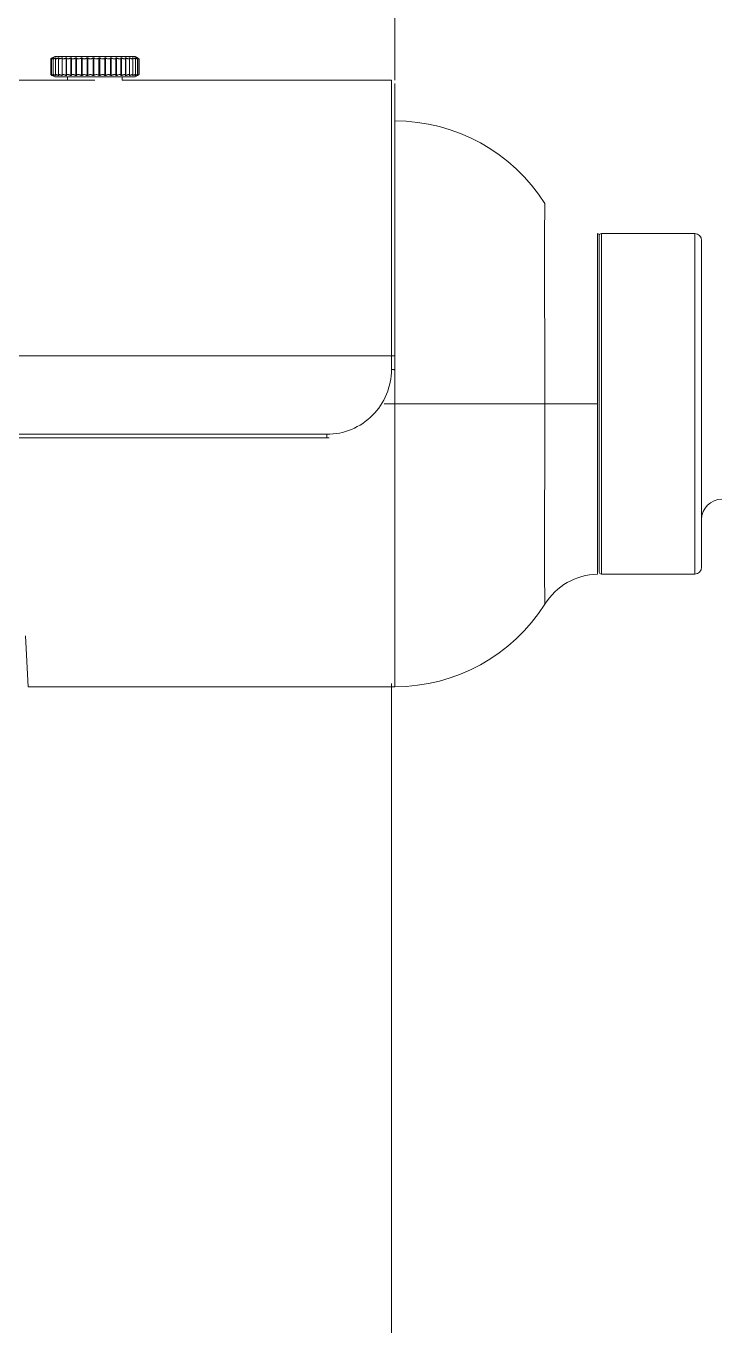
# Model space of a CAD drawing. Header units: metres. Extents: x 29 to 562, y -33 to 369.
# Drawn here: x 303.465 to 303.891, y 211.333 to 212.13 of the extents above; entities that cross this region are included whole.
import ezdxf

# ---------------------------------------------------------------- set-up
doc = ezdxf.new("R2010")
doc.units = ezdxf.units.M
doc.header["$LTSCALE"] = 2
doc.layers.add('001_Dark_1 10', color=7, linetype='Continuous', lineweight=0)
doc.layers.add('Tuberia', color=1, linetype='Continuous', lineweight=9)

# ---------------------------------------------------------------- blocks, each defined once
blk = doc.blocks.new('Camaras')
at = {"layer": '001_Dark_1 10'}
for p, q in [((0.04522853830252416, 0.01349873692842607), (0.04522853830252416, 0.01414099644242128)), ((0.04522858290312115, 0.01414102219260371), (0.04524152666255077, 0.01414807766738591)), ((0.04539556287897994, 0.01423742812661999), (0.04524119158128315, 0.01414830181627735)), ((0.04524506393141792, 0.01349814962017604), (0.04524506393141792, 0.01414158375067132)), ((0.04529431916563453, 0.01349639716366369), (0.04529431916563453, 0.01414333620712682)), ((0.045301269291258, 0.01417969252455009), (0.045301269291258, 0.01418117631081373)), ((0.04533270575365123, 0.01417598715894997), (0.04533270575365123, 0.01418117631081373)), ((0.0453397590882787, 0.01418117631081373), (0.04533270575365123, 0.01418117631081373)), ((0.04537534530794574, 0.01349350789931236), (0.04537534530794574, 0.01414622547153499)), ((0.04868037864133612, 0.01423742812661999), (0.04539556378733778, 0.01423742812661999)), ((0.04539733326851092, 0.01417060083454658), (0.04539733326851092, 0.01418117631081373)), ((0.0454089361876413, 0.01418117631081373), (0.04539733326851092, 0.01418117631081373)), ((0.04548656527674666, 0.01348952884282539), (0.04548656527674666, 0.01415020452796512)), ((0.04549389393480396, 0.01416160330560956), (0.04549389393480396, 0.01418117631081373)), ((0.04550982060072783, 0.01418117631081373), (0.04549389393480396, 0.01418117631081373)), ((0.04562050830901399, 0.01345855706003363), (0.04562050830901399, 0.01418117631081373)), ((0.0456404487273403, 0.01418117631081373), (0.04562050830901399, 0.01418117631081373)), ((0.0456404487273403, 0.01418117631081373), (0.04562581430184309, 0.01415521199513137)), ((0.04562581430184309, 0.0134845253453193), (0.04562581430184309, 0.01415520802547121)), ((0.04577471198626881, 0.01345855706003363), (0.04577471198626881, 0.01418117631081373)), ((0.04579827803939907, 0.01418117631081373), (0.04577471198626881, 0.01418117631081373)), ((0.04579827803939907, 0.01418117631081373), (0.04579038205935149, 0.01416115912948612)), ((0.04579038205935149, 0.01347858059105533), (0.04579038205935149, 0.01416115277973518)), ((0.04595350356754579, 0.01345855706003363), (0.04595350356754579, 0.01418117631081373)), ((0.0459802365690507, 0.01418117631081373), (0.04595350356754579, 0.01418117631081373)), ((0.0459802365690507, 0.01418117631081373), (0.0459770654250633, 0.01416793077393663)), ((0.04597706542500646, 0.01347179490821304), (0.04597706542500646, 0.01416793846263431)), ((0.04615340307793758, 0.01345855706003363), (0.04615340307793758, 0.01418117631081373)), ((0.04618278270044129, 0.01418117631081373), (0.04615340307793758, 0.01418117631081373)), ((0.04618278270044129, 0.01418117631081373), (0.04618223081990891, 0.01417543013511136)), ((0.04618223081951101, 0.01346428485899764), (0.04618223081951101, 0.01417544851184971)), ((0.04637051970092898, 0.01345855706003363), (0.04637051970092898, 0.01418117631081373)), ((0.04640197410344626, 0.01418117631081373), (0.04637051970092898, 0.01418117631081373)), ((0.04640197410344626, 0.01345855706003363), (0.04640197410344626, 0.01418117631081373)), ((0.04660062750843963, 0.01345855706003363), (0.04660062750843963, 0.01418117631081373)), ((0.04663354446677204, 0.01418117631081373), (0.04660062750843963, 0.01418117631081373)), ((0.04663354446677204, 0.01345855706003363), (0.04663354446677204, 0.01418117631081373)), ((0.04683924771370584, 0.01345855706003363), (0.04683924771370584, 0.01418117631081373)), ((0.04687298653675498, 0.01418117631081373), (0.04683924771370584, 0.01418117631081373)), ((0.04687298653675498, 0.01345855706003363), (0.04687298653675498, 0.01418117631081373)), ((0.04708173584583619, 0.01345855706003363), (0.04708173584583619, 0.01418117631081373)), ((0.04711563984574241, 0.01418117631081373), (0.04708173584583619, 0.01418117631081373)), ((0.04711563984574241, 0.01345855706003363), (0.04711563984574241, 0.01418117631081373)), ((0.0473233721492079, 0.01345855706003363), (0.0473233721492079, 0.01418117631081373)), ((0.04735678142321831, 0.01418117631081373), (0.0473233721492079, 0.01418117631081373)), ((0.04735678142321831, 0.01345855706003363), (0.04735678142321831, 0.01418117631081373)), ((0.04755945344805923, 0.01345855706003363), (0.04755945344805923, 0.01418117631081373)), ((0.04759171772263926, 0.01418117631081373), (0.04755945344805923, 0.01418117631081373)), ((0.04759171772263926, 0.01345855706003363), (0.04759171772263926, 0.01418117631081373)), ((0.04778543409247504, 0.01417942316945187), (0.04778538468838178, 0.01418117631081373)), ((0.0478158759760845, 0.01418117631081373), (0.04778538468838178, 0.01418117631081373)), ((0.04778543409264557, 0.01346029877996102), (0.04778543409264557, 0.01417943459088633)), ((0.0478158759760845, 0.01345855706003363), (0.0478158759760845, 0.01418117631081373)), ((0.04799836252868772, 0.01417159197487194), (0.04799676837558309, 0.01418117631081373)), ((0.04802489319826009, 0.01418117631081373), (0.04799676837558309, 0.01418117631081373)), ((0.04799836252902878, 0.01346812254010388), (0.04799836252902878, 0.01417161083074348)), ((0.04802489319826009, 0.01345855706003363), (0.04802489319826009, 0.01418117631081373)), ((0.04821470110658765, 0.01418117631081373), (0.04818949016669194, 0.01418117631081373)), ((0.04819476533651823, 0.0141644524896094), (0.04818949016669194, 0.01418117631081373)), ((0.04819476533651823, 0.0134752859487719), (0.04819476533651823, 0.01416444742207545)), ((0.04821470110658765, 0.01345855706003363), (0.04821470110658765, 0.01418117631081373)), ((0.04838160530607638, 0.01418117631081373), (0.04835979895119635, 0.01418117631081373)), ((0.04837081975779256, 0.01415807015891346), (0.04835979895119635, 0.01418117631081373)), ((0.04837081975779256, 0.01348166474710411), (0.04837081975779256, 0.01415806862374325)), ((0.04838160530607638, 0.01345855706003363), (0.04838160530607638, 0.01418117631081373)), ((0.04852235719636155, 0.01418117631081373), (0.04850437986237921, 0.01418117631081373)), ((0.04852235719636155, 0.01415550679840294), (0.04852235719636155, 0.01418117631081373)), ((0.04852309909392716, 0.01348715036104409), (0.04852309909392716, 0.01415258300974642)), ((0.04863421720199312, 0.01418117631081373), (0.0486204187972703, 0.01418117631081373)), ((0.04863421720199312, 0.01416716918984662), (0.04863421720199312, 0.01418117631081373)), ((0.04864863940071018, 0.01349165093537863), (0.04864863940071018, 0.01414808243546872)), ((0.04868037954963711, 0.01423742812661999), (0.04877781055262176, 0.01418117631081373)), ((0.04871500809508689, 0.01418117631081373), (0.04870565718988473, 0.01418117631081373)), ((0.04871500809508689, 0.01417369969433935), (0.04871500809508689, 0.01418117631081373)), ((0.04874499717902836, 0.01349509212846556), (0.04874499717902836, 0.01414464124238179)), ((0.0487631573729459, 0.01418117631081373), (0.04875843597199037, 0.01418117631081373)), ((0.0487631573729459, 0.01417801168670962), (0.0487631573729459, 0.01418117631081373)), ((0.04881029693416394, 0.01349741770488322), (0.04881029693416394, 0.01414231566596413)), ((0.04884326768080882, 0.01349858995328646), (0.04884326768080882, 0.0141411434175609)), ((0.03492868941998495, 0.01327557939131907), (0.03492872787660417, 0.001442225010094944)), ((0.04592447403786082, 0.01327557939131907), (0.03492868941998495, 0.01327557939131907)), ((0.04522853830252416, 0.01349871414291215), (0.04523026698564081, 0.01349780873542272)), ((0.04522854216708083, 0.0134987274128946), (0.04525343861894271, 0.01348516270817868)), ((0.04539556287897994, 0.01340230524422736), (0.04524119514348968, 0.01349142949786142)), ((0.045301269291258, 0.01345855706003363), (0.045301269291258, 0.01346004093201714)), ((0.045301269291258, 0.01345855706003363), (0.04530363575634055, 0.01345855706003363)), ((0.04533270575365123, 0.01345855706003363), (0.04533270575365123, 0.01346374553642704)), ((0.04533270575365123, 0.01345855706003363), (0.0453397590882787, 0.01345855706003363)), ((0.04539556378733778, 0.01340230524422736), (0.04868037864133612, 0.01340230524422736)), ((0.04539733326851092, 0.01345855706003363), (0.04539733326851092, 0.01346912827128222)), ((0.04539733326851092, 0.01345855706003363), (0.0454089361876413, 0.01345855706003363)), ((0.04549389393480396, 0.01345855706003363), (0.04549389393480396, 0.01347811324828285)), ((0.04549389393480396, 0.01345855706003363), (0.04550982060072783, 0.01345855706003363)), ((0.04562050830901399, 0.01345855706003363), (0.0456404487273403, 0.01345855706003363)), ((0.0456404487273403, 0.01345855706003363), (0.04562581430184309, 0.01348453115380721)), ((0.04577471198626881, 0.01345855706003363), (0.04579827803939907, 0.01345855706003363)), ((0.04579827803939907, 0.01345855706003363), (0.04579038205935149, 0.01347858052574225)), ((0.04592447403786082, 0.01340230524422736), (0.04592447403786082, 0.01327557939131907)), ((0.04595350356754579, 0.01345855706003363), (0.0459802365690507, 0.01345855706003363)), ((0.0459802365690507, 0.01345855706003363), (0.04597706542500646, 0.01347179659333619)), ((0.04615340307793758, 0.01345855706003363), (0.04618278270044129, 0.01345855706003363)), ((0.04618278270044129, 0.01345855706003363), (0.04618223081962469, 0.01346429507552216)), ((0.04637051970092898, 0.01345855706003363), (0.04640197410344626, 0.01345855706003363)), ((0.04660062750843963, 0.01345855706003363), (0.04663354446677204, 0.01345855706003363)), ((0.04683924771370584, 0.01345855706003363), (0.04687298653675498, 0.01345855706003363)), ((0.04708173584583619, 0.01345855706003363), (0.04711563984574241, 0.01345855706003363)), ((0.0473233721492079, 0.01345855706003363), (0.04735678142321831, 0.01345855706003363)), ((0.04755945344805923, 0.01345855706003363), (0.04759171772263926, 0.01345855706003363)), ((0.04778543409264557, 0.01346030213662175), (0.04778538468838178, 0.01345855706003363)), ((0.04778538468838178, 0.01345855706003363), (0.0478158759760845, 0.01345855706003363)), ((0.04799836252902878, 0.01346812532850095), (0.04799676837558309, 0.01345855706003363)), ((0.04799676837558309, 0.01345855706003363), (0.04802489319826009, 0.01345855706003363)), ((0.04815146839081308, 0.01340230524422736), (0.04815146839081308, 0.0132705408317122)), ((0.04819476533651823, 0.01347528687787758), (0.04818949016669194, 0.01345855706003363)), ((0.04818949016669194, 0.01345855706003363), (0.04821470110658765, 0.01345855706003363)), ((0.04837081975779256, 0.01348166812718432), (0.04835979895119635, 0.01345855706003363)), ((0.04835979895119635, 0.01345855706003363), (0.04838160530607638, 0.01345855706003363)), ((0.04850437986237921, 0.01345855706003363), (0.04852235719636155, 0.01345855706003363)), ((0.04852235719636155, 0.01345855706003363), (0.04852235719636155, 0.01348432824326551)), ((0.0486204187972703, 0.01345855706003363), (0.04863421720199312, 0.01345855706003363)), ((0.04863421720199312, 0.01345855706003363), (0.04863421720199312, 0.01347259654588129)), ((0.04868037954963711, 0.01340230524422736), (0.04877781055262176, 0.01345855706003363)), ((0.04870565718988473, 0.01345855706003363), (0.04871500809508689, 0.01345855706003363)), ((0.04871500809508689, 0.01345855706003363), (0.04871500809508689, 0.01346604406111851)), ((0.04875843597199037, 0.01345855706003363), (0.0487631573729459, 0.01345855706003363)), ((0.0487631573729459, 0.01345855706003363), (0.0487631573729459, 0.01346172415671276)), ((0.03478950227292898, 0.01313639187097237), (0.03478950227497535, 0.001432317377947356)), ((0.04703797121430853, 0.0132705408317122), (0.05121358562615796, 0.0132705408317122)), ((0.0225410333314926, 0.006999696479425666), (0.0225410333314926, -0.006919018226739126)), ((0.0225410333314926, 0.006999696479425666), (0.02635476116097379, 0.006999696479425666)), ((0.02635476116097379, -0.006919018226739126), (0.02635476116097379, 0.006999696479425666)), ((0.02643827344923011, 0.006916930843914315), (0.02643827344923011, -0.006836266254850898)), ((0.02643827344923011, -0.00650575736969472), (0.02643827344923011, 0.006916172018208044)), ((0.02651865646583929, -0.006920144785652838), (0.02651862534918337, 0.007000817839838192)), ((0.02226265903738067, 0.00672124729894108), (0.02226265903738067, -0.006640569046254541)), ((0.0752605580225918, 0.00200800640911325), (0.03492872787660417, 0.00200800640911325)), ((0.03478950227292898, -0.01152465537396097), (0.03478950227292898, 0.001432317377947356)), ((0.02651866514509038, 4.033912662748662e-05), (0.03521958471986864, 4.033912634326953e-05)), ((0.03747359758312996, -0.001349748265539574), (0.03757290311216366, -0.001351532323241145)), ((0.03757063700498975, -0.00120511769111431), (0.07239404629370938, -0.00120511769111431)), ((0.07239340424479224, -0.00135153234427321), (0.03757290311040151, -0.00135153234427321)), ((0.03757324521416194, -0.001205117691739588), (0.03757324521416194, -0.001351532344216366)), ((0.0225410333314926, -0.006919018226739126), (0.02635476116097379, -0.006919018226739126)), ((0.04987803135946933, -0.009442922817953558), (0.0497695084589509, -0.01152465537396097)), ((0.0497695084589509, -0.01152465537396097), (0.03478950227292898, -0.01152465537396097))]:
    blk.add_line(p, q, dxfattribs=at)
for centre, radius, start, end in [((0.03478950227292898, 0.004364177854569107), 0.007241155772050146, 90.00000000032567, 147.7527814684252), ((0.0225410333314926, 0.006721322185313738), 0.0002783742941228959, 90, 180), ((0.02635476116097379, 0.00691618419116935), 8.351228823686875e-05, 0, 90), ((0.02652176009416962, 0.006917392244730536), 8.348856392683929e-05, 92.12718291853002, 180.6174440999113), ((0.02142759822606877, -0.004691897620119789), 0.0008351499438019175, 0.002891576873397854, 90), ((0.0225410333314926, -0.006640643932627199), 0.0002783742941228959, 180, 270), ((0.02635476116097379, -0.006835505938482811), 8.351228823686875e-05, 270, 0), ((0.02643831852014955, -0.009552137423128215), 0.002633094303970239, 32.24721995779828, 88.25301162527556), ((0.03478950227292898, -0.004283499601882568), 0.007241155772050146, 212.2472185315747, 269.9999999996743)]:
    blk.add_arc(centre, radius, start, end, dxfattribs=at)
for points, knots in [([(0.04524506487450708, 0.01414158447775549), (0.04524506333336831, 0.01414128097351863), (0.04524581984026099, 0.01414090798581924), (0.0452467747280707, 0.01414103976159709), (0.04524804342889865, 0.01414122404233353), (0.04524961538169237, 0.01414163893591081), (0.04525240915404538, 0.01414248819267527), (0.04525666367857184, 0.01414404631665889), (0.04526262505771683, 0.01414646128560548), (0.0452726251862714, 0.01415081653183847), (0.04528054628150358, 0.01415453623027929), (0.0452861111658649, 0.0141572221259878)], [0, 0, 0, 0, 0.0204491573, 0.0404573101, 0.0686622931, 0.1052964716, 0.1503901094, 0.2651507214, 0.410521145, 0.583673292, 1, 1, 1, 1]), ([(0.04530363575634055, 0.01418117631081373), (0.04529590274546536, 0.01417653476866576), (0.0452848234693306, 0.01416980639223198), (0.04527093167570229, 0.01416106836902031), (0.04526233192785867, 0.01415548011041778), (0.04525528004290891, 0.01415068215712267), (0.04525003231645996, 0.01414681249130467), (0.04524683468372359, 0.01414415069669417), (0.04524542533516751, 0.01414252146756212), (0.04524506623261004, 0.01414185192786022), (0.04524506487450708, 0.01414158447775549)], [0, 0, 0, 0, 0.3811609622, 0.5477994809, 0.6935060075, 0.8146988043, 0.9078678615, 0.9698347447, 0.98869695, 1, 1, 1, 1]), ([(0.0452861111658649, 0.0141572221259878), (0.04528973240161349, 0.01415896991815657), (0.04530540409717787, 0.01416667881389344), (0.04532088111432131, 0.0141747801179406), (0.04533270575365123, 0.01418117631081373)], [0, 0, 0, 0, 0.2302339694, 1, 1, 1, 1]), ([(0.0453397590882787, 0.01418117631081373), (0.04533359177492002, 0.01417713221596273), (0.04532248887835522, 0.01416962522708332), (0.0453097933227582, 0.01416021826756264), (0.04530195767523537, 0.01415354360270271), (0.04529791301598607, 0.01414956565358239), (0.04529532543512005, 0.01414637225715865), (0.04529432248369858, 0.01414421498546403), (0.04529432376148179, 0.01414333852531513)], [0, 0, 0, 0, 0.370127638, 0.6726773853, 0.7920014034, 0.8869588109, 0.9560131572, 1, 1, 1, 1]), ([(0.04529432376148179, 0.01414333852531513), (0.0452943279319129, 0.01414047798314755), (0.04530206604493969, 0.01414108338488518), (0.04530745664823144, 0.01414230936458694), (0.04531560300830506, 0.0141445004622085), (0.04532704065485404, 0.01414850897495512), (0.04534269861403573, 0.01415478290053329), (0.04536004168778618, 0.01416251104907928), (0.04537850225017337, 0.01417139314489191), (0.04539100797541096, 0.01417782387304101), (0.04539733326851092, 0.01418117631081373)], [0, 0, 0, 0, 0.0769340025, 0.1189991876, 0.1700653019, 0.2963273598, 0.4492684141, 0.6218051752, 0.8074654368, 1, 1, 1, 1]), ([(0.0454089361876413, 0.01418117631081373), (0.04540424912852359, 0.01417771545877144), (0.04539585219913533, 0.01417123156082312), (0.04538521215391711, 0.0141617288560667), (0.04537825661805073, 0.01415392215639599), (0.04537534538371801, 0.01414846546052217), (0.04537534497279694, 0.01414622533380339)], [0, 0, 0, 0, 0.3549161318, 0.6470956595, 0.8635404595, 1, 1, 1, 1]), ([(0.04537534497279694, 0.01414622533380339), (0.04537534482915362, 0.01414544224505221), (0.04537575183678655, 0.01414376813883678), (0.04537795020132762, 0.01414200134595944), (0.04538121039990983, 0.0141411210723561), (0.04538554776718229, 0.01414089639970939), (0.04539098456723423, 0.01414132546412361), (0.04540029026941284, 0.01414288333685931), (0.04542101372010166, 0.01414844407915439), (0.04545356527597733, 0.01416107010939527), (0.04548009191989877, 0.01417386640488871), (0.04549389393480396, 0.01418117631081373)], [0, 0, 0, 0, 0.0182238221, 0.0374062439, 0.0624635472, 0.0958197945, 0.1380795229, 0.1891449303, 0.3152080614, 0.6365360053, 1, 1, 1, 1]), ([(0.04550982060072783, 0.01418117631081373), (0.04550368788926562, 0.01417587687532773), (0.0454955646698636, 0.01416823654827226), (0.04548820531039155, 0.01415731866822512), (0.04548656606232271, 0.01415234465824255), (0.04548656649518534, 0.01415020515381116)], [0, 0, 0, 0, 0.6162391998, 0.8373331284, 1, 1, 1, 1]), ([(0.04548656649518534, 0.01415020515381116), (0.04548656672062634, 0.01414909109453788), (0.04548699169646397, 0.01414680021267145), (0.04548939561658472, 0.01414397826292202), (0.04549319982095312, 0.01414214298048933), (0.04550074284111361, 0.01414063038660629), (0.04551336208453449, 0.01414129701387878), (0.0455312352756323, 0.01414476016626054), (0.04555212683715126, 0.01415091265036494), (0.04557470686967235, 0.01415929695573936), (0.04559779034815392, 0.01416944160908429), (0.04561300913815103, 0.01417712866762599), (0.04562050830901399, 0.01418117631081373)], [0, 0, 0, 0, 0.022891974, 0.0458671407, 0.0733723456, 0.1081360768, 0.2030552697, 0.3302000583, 0.4821687309, 0.6498440068, 0.824891999, 1, 1, 1, 1]), ([(0.0456258142278898, 0.0141552081516636), (0.04562581403547483, 0.01415374825106142), (0.04562629465311829, 0.0141507927345117), (0.04562890361228256, 0.01414690638998195), (0.04563320453036113, 0.01414401593180514), (0.04564174533908272, 0.01414117279026073), (0.04565622887304244, 0.0141405788428699), (0.04567039513284499, 0.01414240574277414), (0.04568120868378855, 0.01414455400524162), (0.04568929473219896, 0.01414639433514253), (0.04569970030041759, 0.0141491913123275), (0.04571237205584566, 0.0141532075759585), (0.04572953955528192, 0.01415942239688661), (0.04575055940995298, 0.01416840347431503), (0.04576683251229952, 0.01417675278261754), (0.04577471198626881, 0.01418117631081373)], [0, 0, 0, 0, 0.0268236881, 0.0534072954, 0.0836104339, 0.1203035707, 0.217575889, 0.3462302084, 0.3825063734, 0.4201032846, 0.498585565, 0.5803963117, 0.6642739002, 0.833971302, 1, 1, 1, 1]), ([(0.04579038226512466, 0.01416115300727938), (0.04579038251131351, 0.0141593408330607), (0.04579091914831679, 0.01415568908160481), (0.0457949536076967, 0.01414868702553918), (0.0458062189343309, 0.01414260450101779), (0.04582435091066372, 0.01414038045717803), (0.04584749758618045, 0.01414192005015025), (0.04587389039289747, 0.01414733977966875), (0.04590149289379042, 0.01415603889350336), (0.04592836823712787, 0.0141673150255599), (0.04594542556390024, 0.0141763540064801), (0.04595350356754579, 0.01418117631081373)], [0, 0, 0, 0, 0.0301634957, 0.0600680884, 0.1313035173, 0.2316719893, 0.3624565042, 0.5154912943, 0.679244562, 0.8434060976, 1, 1, 1, 1]), ([(0.04597706663457757, 0.01416793902021141), (0.0459770655900229, 0.01416577595310287), (0.04597767448638024, 0.01416141526519255), (0.04598203024056602, 0.01415296541435396), (0.04599110284550534, 0.01414689783112522), (0.04600236035224725, 0.01414326394288423), (0.04601779586187149, 0.01414066281242299), (0.04604045537371348, 0.0141409532651835), (0.04606959806255873, 0.01414569501710616), (0.04609951551140057, 0.01415439884604552), (0.04612782374744029, 0.0141661723173172), (0.04614534293972383, 0.01417593018405228), (0.04615340307793758, 0.01418117631081373)], [0, 0, 0, 0, 0.0329656609, 0.0658412463, 0.1421724692, 0.1904606578, 0.24642461, 0.3797075331, 0.5336174309, 0.6952984606, 0.8534338558, 1, 1, 1, 1]), ([(0.04618223285808654, 0.01417544912763447), (0.04618223377269715, 0.01417294741114006), (0.04618291761096316, 0.01416788737995489), (0.04618765302933525, 0.01415798215427344), (0.04620089340937739, 0.0141477958307803), (0.04622341245891448, 0.01414157498166446), (0.04625186785182223, 0.01414027059033174), (0.04628371224868033, 0.01414419175793569), (0.04631575006419553, 0.01415275067020616), (0.04634511541945585, 0.01416497095735281), (0.04636272917895212, 0.01417548047751893), (0.04637051970092898, 0.01418117631081373)], [0, 0, 0, 0, 0.0353205055, 0.07090754, 0.1524862528, 0.2605984216, 0.3969923604, 0.552197274, 0.7118890676, 0.8637474405, 1, 1, 1, 1]), ([(0.04640197410344626, 0.01418117631081373), (0.04640218292604459, 0.01417841801705322), (0.04640339268519256, 0.01417282478908533), (0.0464093590039738, 0.01416191308621251), (0.04642424032488179, 0.01415045643742019), (0.04644908089721866, 0.0141425964742723), (0.04648002028108067, 0.01414002153362048), (0.04651396970439237, 0.01414316483644029), (0.04654723417343121, 0.0141515181313423), (0.0465765987407849, 0.01416400522666095), (0.04659353178794845, 0.01417512450493064), (0.04660062750843963, 0.01418117631081373)], [0, 0, 0, 0, 0.0369302726, 0.0752306113, 0.1639064761, 0.2786075028, 0.4194598699, 0.5756727141, 0.7318429898, 0.8754927377, 1, 1, 1, 1]), ([(0.04663354446677204, 0.01418117631081373), (0.04663553960193667, 0.01417527505608973), (0.0466438149275632, 0.01416332754823202), (0.0466641729618118, 0.01415076672694227), (0.04669174628554629, 0.01414270526797168), (0.04672444738571357, 0.0141400209271012), (0.04675884461698843, 0.01414303365297087), (0.04679119289460232, 0.01415131512047196), (0.04681847411433182, 0.01416376885802606), (0.0468334189373536, 0.01417506912869726), (0.04683924771370584, 0.01418117631081373)], [0, 0, 0, 0, 0.081557391, 0.1823109647, 0.3079072732, 0.4544653433, 0.609468611, 0.7579763799, 0.8894706007, 1, 1, 1, 1]), ([(0.04687298653675498, 0.01418117631081373), (0.04687854969375849, 0.01417180892204328), (0.04689304243527204, 0.01415989048624056), (0.04691638819952004, 0.01414961240263324), (0.04694731404379127, 0.01414149416436317), (0.04698906762018851, 0.01413948252465502), (0.047022526313242, 0.01414584919783124), (0.04703797121430853, 0.0141514549160604)], [0, 0, 0, 0, 0.1842294533, 0.3003719611, 0.4320114228, 0.722158735, 1, 1, 1, 1]), ([(0.04703797121430853, 0.0141514549160604), (0.04704722399299044, 0.01415481320688627), (0.04706347854886417, 0.01416253283261426), (0.04707708178295889, 0.01417469210574041), (0.04708173584583619, 0.01418117631081373)], [0, 0, 0, 0, 0.5522251736, 1, 1, 1, 1]), ([(0.04711563984574241, 0.01418117631081373), (0.04712076991881986, 0.01417505541988362), (0.04713459425511246, 0.0141636461822543), (0.04716067181925609, 0.01415119997247416), (0.04719236012653028, 0.01414296883919519), (0.04722670315345567, 0.01413999498308272), (0.04726018435496826, 0.01414285670605864), (0.04729467391388198, 0.01415233719350795), (0.04731719284933433, 0.0141679479171728), (0.0473233721492079, 0.01418117631081373)], [0, 0, 0, 0, 0.1042581606, 0.2300382463, 0.3748283515, 0.5292086712, 0.6784430321, 0.8093990751, 1, 1, 1, 1]), ([(0.04735678142321831, 0.01418117631081373), (0.04736327044480504, 0.01417508934392231), (0.04737926518157565, 0.01416387872816927), (0.04740766270089125, 0.01415140639861079), (0.0474405584330384, 0.0141430903813955), (0.04747481363807537, 0.01414002381036994), (0.04750670342832564, 0.0141426477389075), (0.04753293375830481, 0.01415065355840284), (0.04755169950772142, 0.01416336968773635), (0.04755826139472674, 0.01417542876404809), (0.04755945344805923, 0.01418117631081373)], [0, 0, 0, 0, 0.1175148703, 0.2552460517, 0.4077930805, 0.5636643321, 0.707553026, 0.827840686, 0.9224696426, 1, 1, 1, 1]), ([(0.04759171772263926, 0.01418117631081373), (0.04759927136439046, 0.01417524364413225), (0.04761679318562528, 0.01416433811024831), (0.04764654713977734, 0.01415191675428673), (0.04767957377930543, 0.01414348258427367), (0.04771272841384189, 0.01414007573927734), (0.04774248911144241, 0.01414224012737009), (0.04776604441468635, 0.01414957664579219), (0.04777977322481775, 0.01416076171582858), (0.04778470549086933, 0.01417137644662603), (0.04778543310141004, 0.01417677295157205), (0.04778543382400358, 0.01417943467291138)], [0, 0, 0, 0, 0.1310211233, 0.279655689, 0.4383399077, 0.594330632, 0.7324127921, 0.8427267261, 0.9268868282, 0.9636912561, 1, 1, 1, 1]), ([(0.0478158759760845, 0.01418117631081373), (0.0478238387465808, 0.01417570596171913), (0.04784146397582845, 0.01416557314379929), (0.04787036288462332, 0.01415356433133752), (0.04790137656516436, 0.01414492084708741), (0.04793188656429948, 0.014140552056773), (0.04795901350519216, 0.01414106390583925), (0.04798044908937982, 0.01414621777533398), (0.04799318147144049, 0.01415539176721836), (0.04799771782415974, 0.01416456930442678), (0.04799836132451674, 0.01416927829714609), (0.04799836090165854, 0.01417161129282363)], [0, 0, 0, 0, 0.1415395631, 0.2966998308, 0.4574344539, 0.6120052501, 0.7467504596, 0.8526609795, 0.9315748496, 0.9658193633, 1, 1, 1, 1]), ([(0.04802489319826009, 0.01418117631081373), (0.04803299463821986, 0.01417614338154749), (0.04805033532682046, 0.01416674561116338), (0.04807798216768333, 0.01415521007410803), (0.0481067701512643, 0.01414649845034432), (0.04813454768503789, 0.01414138213075944), (0.04815901434915304, 0.01414047088476877), (0.04817825530739128, 0.01414361462823877), (0.04819000980938881, 0.01415073223236618), (0.04819419411029457, 0.01415845801753335), (0.04819476534464684, 0.0141624604947026), (0.0481947654201349, 0.01416444735141908)], [0, 0, 0, 0, 0.1517118436, 0.3130224363, 0.4757804162, 0.6292478129, 0.7611979952, 0.8632322976, 0.9369795761, 0.9683952793, 1, 1, 1, 1]), ([(0.04821470110658765, 0.01418117631081373), (0.04822270716834964, 0.01417655499156467), (0.04823941726385783, 0.014167861124605), (0.04826545975214458, 0.01415685097222763), (0.04829184559474697, 0.01414818965778863), (0.04831687602234069, 0.0141425373219306), (0.04833861777524362, 0.01414039976012305), (0.04835403494928414, 0.0141417132713002), (0.04836305553465081, 0.01414527719870762), (0.04836758812751896, 0.01414871399484241), (0.04837031113629564, 0.01415313353024317), (0.04837081996595316, 0.01415643383219845), (0.0483708198040631, 0.0141580687027556)], [0, 0, 0, 0, 0.161373601, 0.3283910774, 0.4930577376, 0.6456296879, 0.7752283106, 0.873888139, 0.9116089728, 0.9431911843, 0.9714602189, 1, 1, 1, 1]), ([(0.04838160530607638, 0.01418117631081373), (0.04838931711918804, 0.01417694238179479), (0.04840510039713308, 0.01416892487597465), (0.04842923679785827, 0.0141584808347659), (0.04845310798390301, 0.01414998074821483), (0.04847537112112832, 0.01414395412862746), (0.04849451064382038, 0.0141408773253886), (0.04850805439218675, 0.01414081170602799), (0.04851609294559012, 0.01414297457128555), (0.0485201457115636, 0.01414532944082225), (0.04852264852269172, 0.01414868085058174), (0.04852309779590769, 0.0141512981391827), (0.04852309825605516, 0.01415258347978465)], [0, 0, 0, 0, 0.1706840474, 0.3432008553, 0.5098844726, 0.6619715655, 0.78982502, 0.8857910909, 0.9214384376, 0.9502574171, 0.9750629135, 1, 1, 1, 1]), ([(0.04852309825605516, 0.01415258347978465), (0.04852309898654994, 0.01415462398924205), (0.04852189685487929, 0.0141592413712317), (0.04851609506084742, 0.01416934210320164), (0.04850942315607654, 0.0141763731722051), (0.04850437986237921, 0.01418117631081373)], [0, 0, 0, 0, 0.1757989633, 0.3999731123, 1, 1, 1, 1]), ([(0.04852235719636155, 0.01418117631081373), (0.04852960982782406, 0.01417730822512908), (0.0485442216319143, 0.01416994155798079), (0.04856621212888967, 0.01416009888808389), (0.04858749740515123, 0.01415184998970176), (0.04860703030277591, 0.01414561465119846), (0.04862365751813513, 0.01414181790985936), (0.04863535691123388, 0.01414063363714035), (0.04864239310438734, 0.01414152347203412), (0.04864592963645009, 0.01414286956557476), (0.04864822673368963, 0.01414516332536664), (0.0486486398349939, 0.01414713687253766), (0.04864863942913189, 0.01414808249822386)], [0, 0, 0, 0, 0.1794512148, 0.3571115453, 0.5257762567, 0.6776460071, 0.8041754782, 0.8980995445, 0.9320928355, 0.9582829557, 0.9793551345, 1, 1, 1, 1]), ([(0.04864863942913189, 0.01414808249822386), (0.04864863848189316, 0.01415028910813021), (0.04864643909132838, 0.01415555111631761), (0.04863738900377257, 0.01416713373512835), (0.04862771852532433, 0.01417537753596321), (0.0486204187972703, 0.01418117631081373)], [0, 0, 0, 0, 0.1495721244, 0.3680765299, 1, 1, 1, 1]), ([(0.04863421720199312, 0.01418117631081373), (0.04864087842463505, 0.01417765568882601), (0.04865412679151859, 0.01417091687702055), (0.04867379348939949, 0.01416170716643705), (0.04869246667738025, 0.01415378312586313), (0.04870934016730644, 0.01414750161418965), (0.04872197101161646, 0.01414363885774605), (0.04873054837531754, 0.01414175822546326), (0.0487355486307024, 0.0141410394310526), (0.04873953496331751, 0.01414093348464007), (0.04874249966468369, 0.01414138364978612), (0.04874458875247001, 0.01414262502552788), (0.04874499349335792, 0.01414401584136726), (0.04874499419946687, 0.01414464272758664)], [0, 0, 0, 0, 0.1874323637, 0.3696900397, 0.5401423369, 0.6919034204, 0.817467874, 0.8682943883, 0.9102153059, 0.9429917656, 0.9671031743, 0.984404945, 1, 1, 1, 1]), ([(0.04874499419946687, 0.01414464272758664), (0.04874499525675446, 0.01414558135675748), (0.04874423082696921, 0.01414781113797403), (0.04874077572264923, 0.01415292276058722), (0.04873311776321998, 0.01416041736209195), (0.04872080918607935, 0.01417042314429295), (0.04871107084841242, 0.01417742510429321), (0.04870565718988473, 0.01418117631081373)], [0, 0, 0, 0, 0.0517131137, 0.1250654719, 0.3399612679, 0.6371330725, 1, 1, 1, 1]), ([(0.04871500809508689, 0.01418117631081373), (0.04872669263431817, 0.01417493556235172), (0.04874382211687589, 0.01416617641447715), (0.04876602668537089, 0.0141557850090237), (0.04878035215227783, 0.0141495618819647), (0.0487923344226715, 0.01414489655454076), (0.04880059295498995, 0.01414221384621328), (0.04880565592986841, 0.0141411211315301), (0.04880803363874975, 0.01414094950567346), (0.04880978341196851, 0.01414112270927603), (0.04881029718080754, 0.01414197318487709), (0.04881029633543221, 0.01414231617476958)], [0, 0, 0, 0, 0.3801406156, 0.5518993866, 0.7034368892, 0.8283553634, 0.9205419006, 0.9529125704, 0.9758326573, 0.9901571964, 1, 1, 1, 1]), ([(0.04881029633543221, 0.01414231617476958), (0.04881029436808149, 0.01414311435306104), (0.04880896549821045, 0.01414512040710747), (0.04880607621646504, 0.014148115330471), (0.04880139602238387, 0.01415208265169099), (0.04879521723506741, 0.01415678864813685), (0.04878761968103618, 0.01416218144404979), (0.04877529050310159, 0.01417050939849673), (0.0487653784007307, 0.01417683573660611), (0.04875843597199037, 0.01418117631081373)], [0, 0, 0, 0, 0.0366844363, 0.1019200625, 0.1958637515, 0.3160947394, 0.4597106716, 0.6236942751, 1, 1, 1, 1]), ([(0.0487631573729459, 0.01418117631081373), (0.04876799185262826, 0.01417851429144434), (0.04878552129588343, 0.01416895626087467), (0.04880318351916912, 0.01415963683078303), (0.04881609149038013, 0.01415314788570754)], [0, 0, 0, 0, 0.2764141915, 1, 1, 1, 1]), ([(0.04881978021876421, 0.01415653949996454), (0.04881673661452623, 0.01415835939232579), (0.04880276143973106, 0.01416664375622645), (0.04878871424546105, 0.01417480570930252), (0.04877772786460355, 0.01418117631081373)], [0, 0, 0, 0, 0.218281316, 1, 1, 1, 1]), ([(0.04881609149038013, 0.01415314788570754), (0.04881986218202883, 0.01415125232747982), (0.04882645180322243, 0.01414797640310894), (0.04883423925537045, 0.01414435653126134), (0.04883881053700634, 0.0141423254942481), (0.04884124323615424, 0.0141414739242407), (0.0488422944146123, 0.01414101344633423), (0.04884326331381317, 0.01414098655274643), (0.04884326426895313, 0.01414114538576428)], [0, 0, 0, 0, 0.4241212969, 0.7420097647, 0.8556109643, 0.9366901877, 0.9840378456, 1, 1, 1, 1]), ([(0.04883453012377004, 0.01414752075280035), (0.04883376717202736, 0.01414800458698551), (0.04883027161861264, 0.01415019945611107), (0.04882674664918341, 0.01415234710790969), (0.04882398645548847, 0.0141540131639033)], [0, 0, 0, 0, 0.2188829837, 1, 1, 1, 1]), ([(0.04884326426895313, 0.01414114538576428), (0.04884326610863354, 0.01414145129714939), (0.04884229138104956, 0.01414216720385753), (0.04884078613099518, 0.01414344731429651), (0.04883794290930155, 0.01414531545154318), (0.04883578816031786, 0.01414672295530295), (0.04883453012377004, 0.01414752075280035)], [0, 0, 0, 0, 0.0845101949, 0.2813783565, 0.5884736197, 1, 1, 1, 1]), ([(0.04524506472932899, 0.01349813464705107), (0.04524506335252454, 0.01349843897625647), (0.04524581780032122, 0.01349881403760378), (0.04524677386245912, 0.01349869115412616), (0.04524804160610074, 0.01349851286269654), (0.04524961240889525, 0.01349810377504923), (0.04525240379405204, 0.01349725755207487), (0.04525665267294698, 0.01349569395856065), (0.04526260576943741, 0.01349327392975397), (0.04527259610802048, 0.01348892867454765), (0.04528051017814505, 0.01348522105180905), (0.04528606734777441, 0.01348253868914639)], [0, 0, 0, 0, 0.0205269888, 0.0405459876, 0.0687363441, 0.1053442928, 0.1504178517, 0.2652205923, 0.4106595272, 0.5837926992, 1, 1, 1, 1]), ([(0.04530363575634055, 0.01345855706003363), (0.04529590260460736, 0.01346319868670776), (0.04528482185236271, 0.01346992491735932), (0.04527093037120267, 0.01347866403503417), (0.045262331655465, 0.0134842555922603), (0.04525528128380074, 0.01348905825656743), (0.04525003645221659, 0.01349292987592321), (0.0452468371975101, 0.01349558336565337), (0.04524542529355813, 0.01349720256743581), (0.04524506593281785, 0.01349786862746782), (0.04524506472932899, 0.01349813464705107)], [0, 0, 0, 0, 0.3812332264, 0.5478995485, 0.6936373201, 0.8148846634, 0.9080865729, 0.9699688756, 0.9887555079, 1, 1, 1, 1]), ([(0.04528606734777441, 0.01348253868914639), (0.04528969104302405, 0.01348078958565679), (0.04530537542484581, 0.01347306758313493), (0.0453208684693891, 0.01346496009276166), (0.04533270575365123, 0.01345855706003363)], [0, 0, 0, 0, 0.2301672662, 1, 1, 1, 1]), ([(0.0453397590882787, 0.01345855706003363), (0.04533359170272888, 0.01346260120217835), (0.04532248733175948, 0.01347010630857426), (0.04530979133346591, 0.01347951464933317), (0.04530195775021184, 0.01348619402565987), (0.04529791419474805, 0.01349017598343494), (0.04529532981393913, 0.01349336704080883), (0.04529432210330242, 0.01349551894506362), (0.04529432336397576, 0.01349639211744602)], [0, 0, 0, 0, 0.3701612082, 0.6727438433, 0.7921048402, 0.8871191193, 0.9561747014, 1, 1, 1, 1]), ([(0.04529432336397576, 0.01349639211744602), (0.04529432749609441, 0.01349925416937481), (0.04530206563237016, 0.01349865260263527), (0.04530746074556191, 0.01349743502342449), (0.04531560494586984, 0.01349523180888923), (0.04532703895512213, 0.01349121640780027), (0.04534270181466127, 0.01348496008350253), (0.04536003981911563, 0.01347722493889592), (0.04537849936724569, 0.01346833957748572), (0.04539100735217971, 0.01346190982812345), (0.04539733326851092, 0.01345855706003363)], [0, 0, 0, 0, 0.0769720109, 0.1190282371, 0.1701059749, 0.2963872452, 0.4492691003, 0.6217763747, 0.8074529595, 1, 1, 1, 1]), ([(0.04537534513053743, 0.013493516212435), (0.04537534477265126, 0.01349429683543235), (0.04537575097361923, 0.01349596719174428), (0.04537795363711439, 0.01349772117615089), (0.04538121127541217, 0.01349859526246178), (0.04538554826581276, 0.0134988309138464), (0.04539098694306176, 0.01349841486981518), (0.04540029493534803, 0.01349686126232541), (0.0454210080505959, 0.0134912694453817), (0.04545357020731444, 0.01347867857580809), (0.04548009037029033, 0.01346586778666392), (0.04549389393480396, 0.01345855706003363)], [0, 0, 0, 0, 0.0181684435, 0.0372970946, 0.0623504238, 0.0957245911, 0.1379925542, 0.1890591094, 0.3151616805, 0.6364551271, 1, 1, 1, 1]), ([(0.0454089361876413, 0.01345855706003363), (0.04540424921174235, 0.01346201785068502), (0.04539585158153159, 0.01346850071851691), (0.0453852095779439, 0.01347800319209114), (0.04537825705102705, 0.01348581626641021), (0.0453753461582096, 0.01349127495237212), (0.04537534513053743, 0.013493516212435)], [0, 0, 0, 0, 0.3548606236, 0.647005262, 0.8634903384, 1, 1, 1, 1]), ([(0.04550982060072783, 0.01345855706003363), (0.04550368799993976, 0.01346385639990899), (0.0454955623878277, 0.01347149504059075), (0.04548820369757323, 0.01348241715615472), (0.04548656641532034, 0.01348739431406898), (0.0454865668565958, 0.01348953570649769)], [0, 0, 0, 0, 0.6161137899, 0.8372197756, 1, 1, 1, 1]), ([(0.0454865668565958, 0.01348953570649769), (0.04548656708624321, 0.01349065022841955), (0.04548699006898005, 0.01349294031555814), (0.0454893951360873, 0.01349575880752241), (0.04549320246621846, 0.01349757947880903), (0.04550074390959935, 0.01349908326395166), (0.04551336533228323, 0.01349845661903259), (0.04553123731653841, 0.01349496580965592), (0.04555212653031049, 0.01348882125640216), (0.04557470826580357, 0.01348044466053011), (0.04559778636524925, 0.01347028955447627), (0.04561300821137593, 0.01346260520344345), (0.04562050830901399, 0.01345855706003363)], [0, 0, 0, 0, 0.0229028873, 0.0458434636, 0.0733124793, 0.1080749006, 0.2030196698, 0.3301795006, 0.4821482945, 0.649789394, 0.8248595998, 1, 1, 1, 1]), ([(0.04562581395822463, 0.0134845278738851), (0.04562581389092202, 0.01348598919005894), (0.04562629463782741, 0.01348894647097154), (0.04562890132831399, 0.01349283558019465), (0.04563320435124751, 0.01349572158844126), (0.04564175078473909, 0.01349854072023504), (0.04565622823048443, 0.01349915649311129), (0.04567667019819055, 0.01349652589325956), (0.04570030572449468, 0.01349064255308008), (0.04572544666831391, 0.01348207137826307), (0.04575055516784232, 0.01347132727531175), (0.04576683150889949, 0.01346298115154809), (0.04577471198626881, 0.01345855706003363)], [0, 0, 0, 0, 0.0268522673, 0.0534501257, 0.083631966, 0.1203029991, 0.2176064862, 0.3462749902, 0.4985934573, 0.664215834, 0.8339342621, 1, 1, 1, 1]), ([(0.04579038190615847, 0.01347857941502184), (0.04579038203786467, 0.01348039244854249), (0.04579091949568692, 0.01348404702670791), (0.04579494711560983, 0.01349104701117199), (0.045803218285414, 0.01349554189684454), (0.04581323173653118, 0.01349789354796371), (0.04582713198499277, 0.01349921530911047), (0.04584750108722346, 0.01349781129161443), (0.04587388830100281, 0.01349238450026746), (0.04590149618536543, 0.01348370652223707), (0.04592836425814539, 0.01347241560293355), (0.0459454244392532, 0.01346338003574488), (0.04595350356754579, 0.01345855706003363)], [0, 0, 0, 0, 0.030169528, 0.0600882187, 0.1312876473, 0.1775930898, 0.2318815945, 0.3626430612, 0.5156453526, 0.6793108778, 0.8434272141, 1, 1, 1, 1]), ([(0.04597706691686199, 0.01347179242273455), (0.04597706578573479, 0.01347395564258136), (0.04597767443056, 0.01347831726840809), (0.04598202872307411, 0.01348676964610718), (0.04599109719242733, 0.01349284740430789), (0.04600236003176406, 0.01349646837431351), (0.04601779791892113, 0.01349904474770369), (0.04604045794559397, 0.01349880416054816), (0.04606959689618861, 0.01349402268996869), (0.04609951832247816, 0.01348534758110986), (0.04612782033177609, 0.01347355854696275), (0.04614534176130292, 0.01346380395378333), (0.04615340307793758, 0.01345855706003363)], [0, 0, 0, 0, 0.0329673167, 0.0658533879, 0.1422037834, 0.1904729517, 0.2464277513, 0.379732074, 0.5336438691, 0.6952891065, 0.8534154155, 1, 1, 1, 1]), ([(0.04618223308074221, 0.0134642836259502), (0.04618223413888245, 0.01346678502753207), (0.04618291849925527, 0.01347184480104602), (0.04618765344474696, 0.01348175075955282), (0.04620088620708884, 0.01349195002185866), (0.04622341669619345, 0.01349814433942242), (0.04625186845208873, 0.01349946624063136), (0.04628371381755869, 0.01349553809038184), (0.04631575187926273, 0.01348699033312073), (0.04634511319147805, 0.01347476173745576), (0.04636272804418695, 0.01346425372295812), (0.04637051970092898, 0.01345855706003363)], [0, 0, 0, 0, 0.0353157385, 0.0709034754, 0.1525036671, 0.2605948272, 0.3970086219, 0.552215334, 0.7118845586, 0.8637288396, 1, 1, 1, 1]), ([(0.04640197410344626, 0.01345855706003363), (0.04640218290751363, 0.01346131510902637), (0.04640339329426979, 0.01346690789719673), (0.04640936092050651, 0.0134778185972948), (0.04642423526655648, 0.01348928382284953), (0.04644908161867534, 0.0134971392101022), (0.04648002138378615, 0.01349969799318274), (0.04651397253462619, 0.01349657578501251), (0.046547235184903, 0.01348821791484056), (0.04657659748556853, 0.0134757290273626), (0.04659353073867578, 0.01346460976080266), (0.04660062750843963, 0.01345855706003363)], [0, 0, 0, 0, 0.036926825, 0.0752244467, 0.1639096265, 0.2786058578, 0.4194684547, 0.5756866074, 0.7318422965, 0.8754749005, 1, 1, 1, 1]), ([(0.04663354446677204, 0.01345855706003363), (0.04663553950956612, 0.01346445804139762), (0.04664381818400898, 0.01347640244770787), (0.04666416812636953, 0.01348897406219862), (0.04669174671164456, 0.01349703060984098), (0.0467244484599405, 0.01349969858128475), (0.04675884737804381, 0.01349670667721625), (0.04679119406301879, 0.0134884210215489), (0.04681847293221608, 0.0134759653829235), (0.04683341805002783, 0.01346466517188105), (0.04683924771370584, 0.01345855706003363)], [0, 0, 0, 0, 0.0815532781, 0.1823109621, 0.3079041228, 0.4544727601, 0.6094813482, 0.7579748444, 0.889454229, 1, 1, 1, 1]), ([(0.04687298653675498, 0.01345855706003363), (0.04687855157499143, 0.01346792761651727), (0.04689305345812045, 0.0134798451212248), (0.04691640055148127, 0.01349012860006837), (0.0469473236028648, 0.01349824000155309), (0.04698907005797537, 0.0135002499140171), (0.04702252526470829, 0.01349388455352596), (0.04703797121430853, 0.01348827845478695)], [0, 0, 0, 0, 0.1842919659, 0.3004750899, 0.4320759784, 0.7221395532, 1, 1, 1, 1]), ([(0.04703797121430853, 0.01348827845478695), (0.04704722349458734, 0.01348492034483684), (0.04706347828749813, 0.01347720117675522), (0.04707708146230516, 0.01346504171178253), (0.04708173584583619, 0.01345855706003363)], [0, 0, 0, 0, 0.5521948195, 1, 1, 1, 1]), ([(0.04711563984574241, 0.01345855706003363), (0.04712076989630987, 0.0134646779240768), (0.04713459676838738, 0.01347608296086378), (0.04716066925055884, 0.01348853957100005), (0.04719235252986209, 0.01349677536987315), (0.04722673344184614, 0.01349969383900884), (0.04725528946465829, 0.01349737631775838), (0.04727627232847453, 0.01349236520636055), (0.04729930206053723, 0.01348421283310586), (0.04731719265549827, 0.01347178586863151), (0.0473233721492079, 0.01345855706003363)], [0, 0, 0, 0, 0.1042359949, 0.2299870454, 0.3747469409, 0.529106155, 0.6783146817, 0.7467342692, 0.8094327833, 1, 1, 1, 1]), ([(0.04735678142321831, 0.01345855706003363), (0.04736327049164402, 0.01346464407086501), (0.04737926786924618, 0.01347584968434035), (0.04740765868797325, 0.01348833490899892), (0.04744055809283054, 0.01349664641637105), (0.04747481443916968, 0.01349969543181828), (0.04750670577226401, 0.01349709186010273), (0.04753293539482684, 0.0134890825877676), (0.04755169846947638, 0.01347636469225222), (0.04755826119827589, 0.01346430555398115), (0.04755945344805923, 0.01345855706003363)], [0, 0, 0, 0, 0.1175150938, 0.2552400784, 0.4077872792, 0.5636682965, 0.7075607695, 0.8278353922, 0.9224572778, 1, 1, 1, 1]), ([(0.04759171772263926, 0.01345855706003363), (0.0475992714823974, 0.01346448981936987), (0.04761679589552159, 0.01347539072529003), (0.047646542702239, 0.01348782165754869), (0.04767957650238941, 0.01349626402682702), (0.04771271600162663, 0.01349961758731411), (0.04773874844534021, 0.01349782660744836), (0.04775643001448771, 0.01349307080849371), (0.04776951654156392, 0.01348736184863242), (0.04777977581397863, 0.01347896851777364), (0.04778470357734932, 0.0134683587330926), (0.04778543292769655, 0.01346296051886497), (0.04778543377909727, 0.01346029865376863)], [0, 0, 0, 0, 0.1309793646, 0.2795562259, 0.4381906278, 0.5941366608, 0.7321779953, 0.7911587417, 0.8427767749, 0.926896587, 0.9637014341, 1, 1, 1, 1]), ([(0.0478158759760845, 0.01345855706003363), (0.04782383901215326, 0.01346402759153875), (0.04784146648097476, 0.01347415706268862), (0.04787036091079244, 0.01348616869884722), (0.04790137646489256, 0.01349483916325767), (0.04793187985274017, 0.01349912326000435), (0.04795567584267246, 0.01349880853680929), (0.04797186139160203, 0.01349549728931265), (0.04798372034201748, 0.0134911801557962), (0.04799318782187356, 0.0134843407881533), (0.04799771691847354, 0.01347516683304661), (0.04799836081269859, 0.01347045519659673), (0.04799836041888739, 0.01346812128511488)], [0, 0, 0, 0, 0.141498601, 0.2965992707, 0.4572924016, 0.6118093081, 0.7465255485, 0.8033885039, 0.852722622, 0.9315664678, 0.9658169813, 1, 1, 1, 1]), ([(0.04802489319826009, 0.01345855706003363), (0.04803299504021652, 0.013463590239013), (0.04805033758890431, 0.01347298497526594), (0.04807798281069608, 0.01348452241396103), (0.04810676642932776, 0.01349325673001545), (0.04813455198654992, 0.01349832298032538), (0.0481590186504377, 0.01349927628510272), (0.04817825561502787, 0.01349611185284516), (0.04819001145756374, 0.0134890036072477), (0.04819419550085513, 0.01348127842314284), (0.04819476564449587, 0.01347727529358167), (0.04819476552495416, 0.01347528715601243)], [0, 0, 0, 0, 0.1517190363, 0.3130203248, 0.4757913627, 0.6292487139, 0.7612160644, 0.8632522881, 0.9369721786, 0.9683749747, 1, 1, 1, 1]), ([(0.04821470110658765, 0.01345855706003363), (0.04822270758268132, 0.01346317861842294), (0.04823941924325936, 0.01347186967731773), (0.0482654611762996, 0.01348288119945096), (0.04829184128607267, 0.01349155960653547), (0.04831688007607227, 0.01349718902181962), (0.04833861713399301, 0.01349931720884001), (0.04835404362381723, 0.01349803622915147), (0.04836305671005903, 0.01349445034102814), (0.0483675871861351, 0.01349101590616897), (0.04837031307732786, 0.0134866016192916), (0.04837082006014271, 0.01348330392775665), (0.04837081989990111, 0.01348166993139444)], [0, 0, 0, 0, 0.1613869885, 0.3284011179, 0.493083535, 0.6456526828, 0.7752659848, 0.87392726, 0.9116621642, 0.94324512, 0.9714745894, 1, 1, 1, 1]), ([(0.04838160530607638, 0.01345855706003363), (0.04838931737020857, 0.01346279112684101), (0.048405101805713, 0.01347080583909133), (0.04842923743342453, 0.01348125125284128), (0.04845310396598279, 0.01348976115949085), (0.04847536927957208, 0.01349578934824081), (0.04849451189198817, 0.01349882639877364), (0.04850805526501745, 0.01349893221376419), (0.04851609754490482, 0.01349676646029252), (0.04852014459123666, 0.01349439958252674), (0.04852264741271028, 0.01349105091489378), (0.04852309802311083, 0.01348843580532844), (0.04852309838753399, 0.0134871528036058)], [0, 0, 0, 0, 0.1706921672, 0.3432016073, 0.5098901542, 0.6619801063, 0.789828895, 0.885802495, 0.9214547359, 0.9502980763, 0.9751079176, 1, 1, 1, 1]), ([(0.04852309838753399, 0.0134871528036058), (0.04852309896676843, 0.01348511356113136), (0.04852189562370768, 0.01348049687138086), (0.04851609908564569, 0.01347039255441018), (0.04850942379476919, 0.01346336080698052), (0.04850437986237921, 0.01345855706003363)], [0, 0, 0, 0, 0.1756784168, 0.3999360123, 1, 1, 1, 1]), ([(0.04852235719636155, 0.01345855706003363), (0.04852960989734356, 0.01346242518278018), (0.04854422252816448, 0.01346978927185205), (0.04856621189304633, 0.01347963267360797), (0.04858749418684738, 0.01348788720989091), (0.04860702356148749, 0.01349413381663567), (0.04862365933087176, 0.01349789690115699), (0.04863535384725992, 0.01349908837048019), (0.0486423936916367, 0.01349822030417158), (0.04864593336225198, 0.01349687106605302), (0.04864822494209875, 0.01349456825496986), (0.04864863977792311, 0.01349259336038244), (0.04864863951809184, 0.0134916469175721)], [0, 0, 0, 0, 0.1794444565, 0.3570856755, 0.5257355729, 0.6776091086, 0.8041102638, 0.8980429946, 0.9320307515, 0.9582270399, 0.9793382738, 1, 1, 1, 1]), ([(0.04864863951809184, 0.0134916469175721), (0.04864863891333471, 0.01348944372622896), (0.04864643555083603, 0.01348418679745578), (0.04863739360422414, 0.01347260221351121), (0.04862771992605985, 0.01346435694759407), (0.0486204187972703, 0.01345855706003363)], [0, 0, 0, 0, 0.1493569813, 0.3678850852, 1, 1, 1, 1]), ([(0.04863421720199312, 0.01345855706003363), (0.04864087847550991, 0.01346207770890828), (0.04865412762489996, 0.01346881448850468), (0.04867379365344959, 0.01347802391748587), (0.04869246477653633, 0.01348595228850513), (0.04870933395091015, 0.01349224400823346), (0.04872196850550381, 0.01349609496517701), (0.04873054790652986, 0.01349796022711303), (0.04873554780283484, 0.0134986786460729), (0.04873953279570742, 0.01349879496856943), (0.04874249994475122, 0.01349835861427096), (0.0487445922372558, 0.01349711511429064), (0.04874499368082752, 0.01349572054701298), (0.04874499420719758, 0.01349509141348904)], [0, 0, 0, 0, 0.187429746, 0.3696763248, 0.5401133802, 0.6918887634, 0.8174294552, 0.8682432966, 0.9101671935, 0.9429461062, 0.9670457787, 0.9843493816, 1, 1, 1, 1]), ([(0.04874499420719758, 0.01349509141348904), (0.04874499499402418, 0.01349415104735385), (0.04874423365981784, 0.01349192000125754), (0.0487407735687384, 0.01348681258073725), (0.04873311658946022, 0.013479322600773), (0.04872081332575817, 0.01346930935412161), (0.04871107151654996, 0.01346230872954379), (0.04870565718988473, 0.01345855706003363)], [0, 0, 0, 0, 0.0518079397, 0.1250814205, 0.3398589577, 0.6370942877, 1, 1, 1, 1]), ([(0.04871500809508689, 0.01345855706003363), (0.04872669250636363, 0.01346479774016984), (0.04874382422110557, 0.01347355198768696), (0.04876372452690703, 0.01348287334784004), (0.04877402962983979, 0.01348742882569809), (0.04878290419588893, 0.01349117604351591), (0.04879232959729052, 0.01349484622292607), (0.04880059313921947, 0.01349750656365245), (0.0488056557813934, 0.01349859670656883), (0.04880803082926377, 0.01349877493780127), (0.04880978155534876, 0.01349861684073517), (0.04881029733428477, 0.01349776839433048), (0.0488102966387487, 0.01349742647650487)], [0, 0, 0, 0, 0.3801679425, 0.5519277388, 0.6306220034, 0.7034996649, 0.8284271636, 0.9205814978, 0.9529568563, 0.9758838626, 0.9901871587, 1, 1, 1, 1]), ([(0.0488102966387487, 0.01349742647650487), (0.04881029500995737, 0.0134966258107454), (0.04880896751149066, 0.01349461447492217), (0.04880607969676021, 0.01349161366150042), (0.04880139529910821, 0.01348765381882799), (0.04879521688860677, 0.01348295249246689), (0.04878762245164125, 0.01347755659767813), (0.04877529426858018, 0.01346922375532245), (0.04876537936934255, 0.01346289823985103), (0.04875843597199037, 0.01345855706003363)], [0, 0, 0, 0, 0.0367939648, 0.1020878679, 0.1959484063, 0.3160973661, 0.4596940602, 0.623690446, 1, 1, 1, 1]), ([(0.0487631573729459, 0.01345855706003363), (0.04876799029392487, 0.01346121822112423), (0.04878551601132131, 0.01347077158513343), (0.04880317299642911, 0.01348008876883), (0.04881607462385773, 0.01348658198205044)], [0, 0, 0, 0, 0.2764016084, 1, 1, 1, 1]), ([(0.04881983318603034, 0.01348323192175371), (0.04881678717208615, 0.01348141036535822), (0.04880279717008307, 0.01347310857173056), (0.0487887304464607, 0.01346493705588614), (0.04877772786460355, 0.01345855706003363)], [0, 0, 0, 0, 0.2181704451, 1, 1, 1, 1]), ([(0.04881607462385773, 0.01348658198205044), (0.04881984707992615, 0.01348848060777641), (0.0488251847355059, 0.0134911240952249), (0.048831845075199, 0.01349428905430727), (0.04883578787126908, 0.01349606233762302), (0.04883880522436357, 0.01349739417136675), (0.04884124629796815, 0.01349824898707652), (0.04884228779684463, 0.01349869715031105), (0.04884326255711358, 0.01349874629690362), (0.04884326354550694, 0.01349858834370821)], [0, 0, 0, 0, 0.4242846595, 0.5977575796, 0.7421503706, 0.8556725181, 0.936729583, 0.9841312359, 1, 1, 1, 1]), ([(0.04883392192772362, 0.01349182347811961), (0.04883319862676672, 0.01349136736885725), (0.04882992861297453, 0.01348932421771565), (0.04882663344403682, 0.0134873216386211), (0.04882406383865145, 0.01348577202119827)], [0, 0, 0, 0, 0.2217704012, 1, 1, 1, 1]), ([(0.04884326354550694, 0.01349858834370821), (0.0488432655575366, 0.01349826680134925), (0.04884220709385545, 0.01349752407944038), (0.04884061338083256, 0.01349615739647447), (0.04883756773222103, 0.0134941706446341), (0.04883526638906233, 0.01349267128753695), (0.04883392192772362, 0.01349182347811961)], [0, 0, 0, 0, 0.0833104523, 0.2803853517, 0.588186828, 1, 1, 1, 1]), ([(0.02866526780223921, 0.008227866385340121), (0.02866435450869176, 0.00823079100385371), (0.0286657763540461, 0.008214493117264965), (0.02866504086398436, 0.00820716596919624), (0.02866547476628512, 0.00818027822705858), (0.0286652595200394, 0.008141110479840563), (0.02866565148343625, 0.008077738544642443), (0.02866604937128159, 0.007998662596293116), (0.02866704883774673, 0.007859674236641467), (0.02866890344762396, 0.007646599688968081), (0.02867202131221802, 0.00734407284753047), (0.02867514302931795, 0.006979703356165601), (0.02867737557164673, 0.006551905011889403), (0.02867809994694426, 0.006057823932252404), (0.028677376690041, 0.005495967458244877), (0.02867480953796075, 0.004621196524880133), (0.0286685901189685, 0.003389682073958511), (0.02866494926456653, 0.001773619023566653), (0.02866526780223921, 0.0006347710589977851), (0.02866526780223921, 4.033912668433004e-05)], [0, 0, 0, 0, 0.0011226385, 0.0025176527, 0.0044611019, 0.0099712263, 0.0176088697, 0.0273286823, 0.03908041, 0.068473669, 0.1054442117, 0.1499173483, 0.2019924115, 0.2621926489, 0.3309531541, 0.4078609399, 0.5827170841, 0.782195369, 1, 1, 1, 1]), ([(0.03492868941998495, 0.002008006376257754), (0.03491161053466385, 0.002008006376257754), (0.03488619998938702, 0.00200777862315249), (0.03485344361121179, 0.002006898508483346), (0.03483157374267876, 0.002006026404416161), (0.03481415240599972, 0.002004890967583606), (0.03480053992865351, 0.002003789022893443), (0.03479420830257141, 0.00200247647248375), (0.03478950224183563, 0.002001617444335579), (0.03478950227287214, 0.002000721873542943)], [0, 0, 0, 0, 0.3665132351, 0.5448592087, 0.7042609063, 0.8335392361, 0.9267116442, 0.9807810323, 1, 1, 1, 1]), ([(0.03478950227292898, 0.001432210585818439), (0.0347895022455873, 0.001433222022711789), (0.0347946965397341, 0.001433978584344686), (0.03480116332161742, 0.001435383394579048), (0.0348146667440119, 0.001436404585575701), (0.03483143226776519, 0.001437503472544677), (0.03485237234144734, 0.00143835024508121), (0.03488512840340263, 0.001439253928452899), (0.03491093368160136, 0.001439495088533249), (0.03492868941998495, 0.001439495088533249)], [0, 0, 0, 0, 0.0217069829, 0.0791539185, 0.1716900434, 0.2956926986, 0.4466520352, 0.6189346962, 1, 1, 1, 1]), ([(0.03757063700498975, -0.00120511769111431), (0.03722644519376672, -0.001204872087981812), (0.03653089516387809, -0.001065824826440576), (0.03565236887811807, -0.0004764179811047597), (0.03506463851766739, 0.000403085996737218), (0.03492846304595787, 0.001098462039777814), (0.03492872787660417, 0.001442225010094944)], [0, 0, 0, 0, 0.2501662681, 0.500220752, 0.7501454125, 1, 1, 1, 1]), ([(0.02866526780218237, 4.033912668433004e-05), (0.02866526780223921, -0.0005540928055722816), (0.02866494926615815, -0.001692940756612415), (0.02866859011430734, -0.003309003861289739), (0.02867480954949997, -0.004540518171069152), (0.02867737667327219, -0.005415289350224839), (0.02867810000049076, -0.005977145213790891), (0.02867737540810822, -0.006471228179265154), (0.02867514351942191, -0.006899020846987014), (0.02867201987874068, -0.007263407043552661), (0.0286692930674235, -0.007528410905564442), (0.02866764927534859, -0.007709523921135997), (0.02866673212264459, -0.00782181183902253), (0.02866608037601281, -0.007917891030928104), (0.02866556478778648, -0.007997324169053854), (0.02866547997297175, -0.008059760716804476), (0.02866505087195037, -0.008100891246243691), (0.02866549078709113, -0.0081251171527299), (0.0286646791528824, -0.008137157178708776), (0.02866626556897245, -0.00814429124463345), (0.02866526780223921, -0.008147188132653582)], [0, 0, 0, 0, 0.2178046302, 0.4172829144, 0.592139058, 0.6690468436, 0.7378073485, 0.7980075857, 0.8500826487, 0.8945557852, 0.9315263277, 0.9471874317, 0.9609195901, 0.9726713178, 0.9823911303, 0.9900287737, 0.9955388981, 0.9974823473, 0.9988773615, 1, 1, 1, 1])]:
    blk.add_open_spline(points, degree=3, knots=knots, dxfattribs=at)

msp = doc.modelspace()

# ---------------------------------------------------------------- linework, layer by layer
at = {"layer": 'Tuberia'}
for p, q in [((303.6904934945162, 212.0967662491884), (303.6904934945162, 215.1434778331578)), ((303.6904934945162, 205.0988540563944), (303.6884056873097, 211.7268505349155))]:
    msp.add_line(p, q, dxfattribs=at)

# ---------------------------------------------------------------- block references
at = {"layer": 'Tuberia', "xscale": -15, "yscale": 15, "zscale": 15}
msp.add_blockref('Camaras', (304.2123361508739, 211.8976325527228), dxfattribs=at)

doc.saveas('drawing.dxf')
